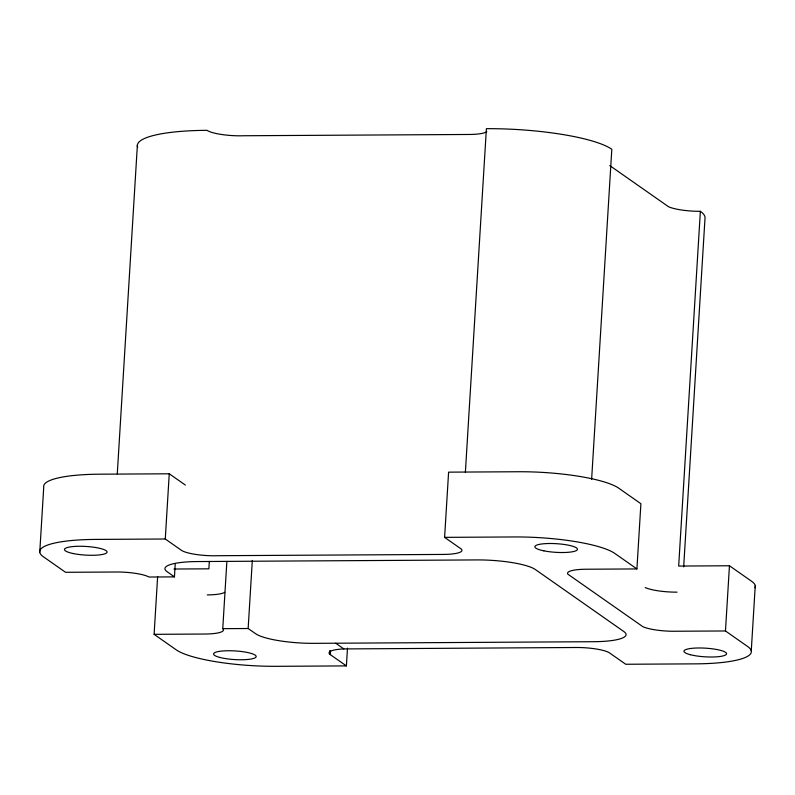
<?xml version="1.0" encoding="UTF-8"?>
<svg xmlns="http://www.w3.org/2000/svg" width="795" height="795" viewBox="0 0 795 795"><rect width="100%" height="100%" fill="white"/><g stroke="black" fill="none" stroke-linecap="round" stroke-linejoin="round"><path stroke-width="1.19" d="M39.75 552.386L43.735 487.176A80.066 16.238 3.5 0 1 99.425 474.198L169.255 473.79L185.364 485.069M117.282 473.81L137.386 145.018M347.495 648.124L346.401 665.902L276.571 666.319A80.066 16.238 3.5 0 1 176.232 649.843L154.101 634.331L157.639 576.455M329.796 650.459L329.577 654.017A26.692 5.416 3.5 0 1 343.867 648.929L575.948 647.498A26.692 5.416 3.5 0 1 609.556 652.924L625.745 664.262L695.575 663.855A80.066 16.238 3.5 0 0 747.608 646.484L725.467 630.972L671.974 631.26A26.692 5.416 3.5 0 1 642.807 626.659L567.869 574.179A26.692 5.416 3.5 0 1 586.124 569.23L636.914 568.932L640.899 503.722L618.768 488.209A80.066 16.238 3.5 0 0 518.429 471.743L448.599 472.151L444.604 537.36L460.931 548.808A26.692 5.416 3.5 0 1 442.626 554.433L218.128 555.705A26.692 5.416 3.5 0 1 181.369 550.279L165.271 539L169.255 473.79M165.271 539L95.44 539.417A80.066 16.238 3.5 0 0 43.407 556.778L65.548 572.291L114.311 572.022A26.692 5.416 3.5 0 1 149.043 577.031L174.443 576.882L175.238 563.834M209.323 561.409L208.876 568.822L173.976 569.021M154.101 634.331L204.881 634.032A26.692 5.416 3.5 0 0 222.759 628.666L226.873 561.379M174.443 576.882L167.119 571.694A46.706 9.47 3.5 0 1 197.468 561.558L476.811 559.919A46.706 9.47 3.5 0 1 535.333 569.528L623.886 631.568A46.706 9.47 3.5 0 1 593.537 641.704L314.204 643.344A46.706 9.47 3.5 0 1 255.672 633.734L248.149 628.517L252.313 560.435M346.401 665.902L330.303 654.623L330.521 651.065M465.373 472.309L486.391 128.681A100.081 20.292 3.5 0 1 611.812 149.271L591.629 479.305M609.755 165.569L668.486 206.7A26.692 5.416 3.5 0 0 697.652 211.301L700.365 211.321L678.672 566.06L729.452 565.762L751.593 581.274A80.066 16.238 3.5 0 1 755.041 587.783M683.67 566.895L704.996 218.337A100.081 20.292 3.5 0 0 700.365 211.321M725.467 630.972L729.452 565.762M751.265 650.876L755.25 585.667M444.604 537.36L514.444 536.953A80.066 16.238 3.5 0 1 614.774 553.419L636.914 568.932M222.759 628.666L248.149 628.517M677.072 592.146L674.359 592.136A26.692 5.416 3.5 0 1 645.192 587.535M335.719 643.215L343.867 648.929M329.577 654.017L330.303 654.623M224.746 592.325A26.692 5.416 3.5 0 1 207.276 594.908M486.838 131.672A26.692 5.416 3.5 0 1 468.305 134.474L243.817 135.746A26.692 5.416 3.5 0 1 207.058 130.33A100.081 20.292 3.5 0 0 137.684 147.314M219.798 657.435A21.346 4.333 3.5 0 0 255.453 657.584A21.346 4.333 3.5 0 0 229.358 650.737A21.346 4.333 3.5 0 0 219.798 657.435M73.468 553.598A21.346 4.333 3.5 0 0 106.977 552.416A21.346 4.333 3.5 0 0 76.807 546.314A21.346 4.333 3.5 0 0 73.468 553.598M543.86 550.836A21.346 4.333 3.5 0 0 577.369 549.653A21.346 4.333 3.5 0 0 547.198 543.551A21.346 4.333 3.5 0 0 543.86 550.836M690.189 654.673A21.346 4.333 3.5 0 0 725.845 654.822A21.346 4.333 3.5 0 0 699.749 647.975A21.346 4.333 3.5 0 0 690.189 654.673"/></g></svg>
